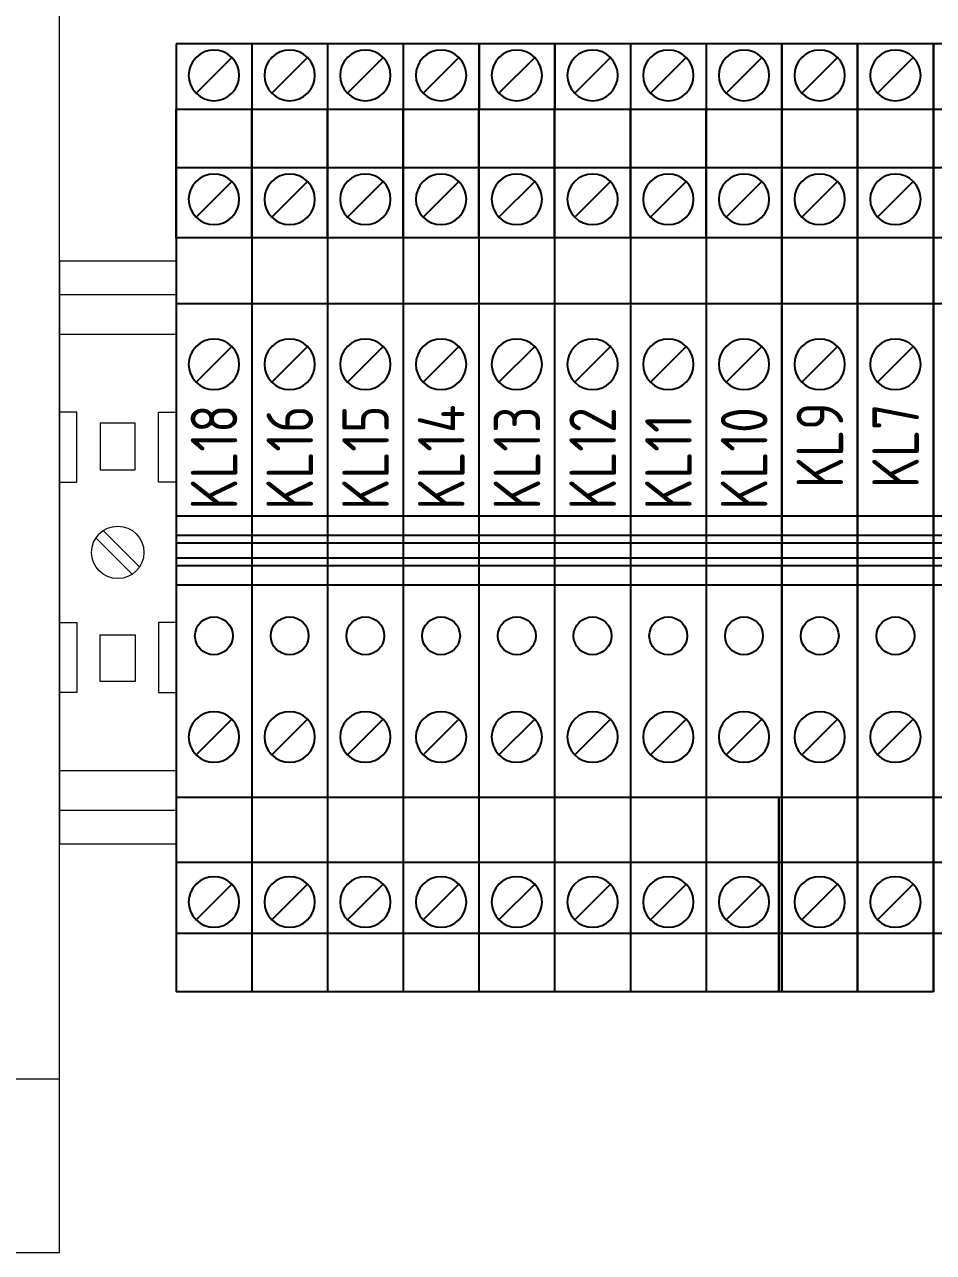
# Model space of a CAD drawing. Header units: millimetres. Extents: x 3520 to 8864, y 403 to 1747.
# Drawn here: x 7143.5 to 7221.5, y 971.3 to 1076.6 of the extents above; entities that cross this region are included whole.
import ezdxf

# ---------------------------------------------------------------- set-up
doc = ezdxf.new("R2010")
doc.units = ezdxf.units.MM
doc.linetypes.add('CENTER', pattern=[10.16, 6.35, -1.27, 1.27, -1.27])
doc.linetypes.add('DOT', pattern=[0.559211, 0, -0.279605, 0, -0.279605])
doc.layers.add('1', color=1, linetype='Continuous')
doc.layers.add('Стерка', color=7, linetype='Continuous', lineweight=15)
doc.styles.add('ГОСТ тип А', font='GOST_0.TTF', dxfattribs={"height": 3.5})

msp = doc.modelspace()

# ---------------------------------------------------------------- linework, layer by layer
at = {"color": 7}
for p, q in [((7156.534, 1074.971, 1518.358), (7156.534, 993.623, 1518.358)), ((7163.034, 1074.971, 1518.358), (7163.034, 993.623, 1518.358)), ((7169.534, 1074.971, 1518.358), (7169.534, 993.623, 1518.358)), ((7176.034, 1074.971, 1518.358), (7176.034, 993.623, 1518.358)), ((7182.534, 1074.971, 1518.358), (7182.534, 993.623, 1518.358)), ((7189.034, 1074.971, 1518.358), (7189.034, 993.623, 1518.358)), ((7195.534, 1074.971, 1518.358), (7195.534, 993.623, 1518.358)), ((7202.034, 1074.971, 1518.358), (7202.034, 993.623, 1518.358)), ((7208.534, 1074.971, 1518.358), (7208.534, 993.623, 1518.358)), ((7215.034, 1074.971, 1518.358), (7215.034, 993.623, 1518.358)), ((7221.542, 1074.971, 1518.358), (7221.542, 993.623, 1518.358))]:
    msp.add_line(p, q, dxfattribs=at)
at = {"layer": '1', "color": 7}
for p, q in [((7163.042, 1074.971, 1518.358), (7156.534, 1074.971, 1518.358)), ((7169.542, 1074.971, 1518.358), (7163.034, 1074.971, 1518.358)), ((7163.042, 1074.971, 1518.358), (7163.042, 1069.331, 1518.358)), ((7176.042, 1074.971, 1518.358), (7169.534, 1074.971, 1518.358)), ((7169.542, 1074.971, 1518.358), (7169.542, 1069.331, 1518.358)), ((7182.542, 1074.971, 1518.358), (7176.034, 1074.971, 1518.358)), ((7176.042, 1074.971, 1518.358), (7176.042, 1069.331, 1518.358)), ((7189.042, 1074.971, 1518.358), (7182.534, 1074.971, 1518.358)), ((7182.542, 1074.971, 1518.358), (7182.542, 1069.331, 1518.358)), ((7195.542, 1074.971, 1518.358), (7189.034, 1074.971, 1518.358)), ((7189.042, 1074.971, 1518.358), (7189.042, 1069.331, 1518.358)), ((7202.042, 1074.971, 1518.358), (7195.534, 1074.971, 1518.358)), ((7195.542, 1074.971, 1518.358), (7195.542, 1069.331, 1518.358)), ((7208.542, 1074.971, 1518.358), (7202.034, 1074.971, 1518.358)), ((7202.042, 1074.971, 1518.358), (7202.042, 1069.331, 1518.358)), ((7208.534, 1069.331, 1518.358), (7208.534, 1074.971, 1518.358)), ((7215.042, 1074.971, 1518.358), (7208.534, 1074.971, 1518.358)), ((7208.534, 1074.971, 1518.358), (7208.534, 1069.331, 1518.358)), ((7208.542, 1074.971, 1518.358), (7208.542, 1069.331, 1518.358)), ((7215.034, 1069.331, 1518.358), (7215.034, 1074.971, 1518.358)), ((7221.542, 1074.971, 1518.358), (7215.034, 1074.971, 1518.358)), ((7215.034, 1074.971, 1518.358), (7215.034, 1069.331, 1518.358)), ((7215.042, 1069.331, 1518.358), (7215.042, 1074.971, 1518.358)), ((7215.042, 1074.971, 1518.358), (7215.042, 1069.331, 1518.358)), ((7221.542, 1069.331, 1518.358), (7221.542, 1074.971, 1518.358)), ((7228.05, 1074.971, 1518.358), (7221.542, 1074.971, 1518.358)), ((7221.542, 1074.971, 1518.358), (7221.542, 1069.331, 1518.358)), ((7221.542, 1069.331, 1518.358), (7221.542, 1074.971, 1518.358)), ((7221.542, 1074.971, 1518.358), (7221.542, 1069.331, 1518.358)), ((7158.254, 1070.726, 1518.358), (7161.322, 1073.794, 1518.358)), ((7164.754, 1070.726, 1518.358), (7167.822, 1073.794, 1518.358)), ((7171.254, 1070.726, 1518.358), (7174.322, 1073.794, 1518.358)), ((7177.754, 1070.726, 1518.358), (7180.822, 1073.794, 1518.358)), ((7184.254, 1070.726, 1518.358), (7187.322, 1073.794, 1518.358)), ((7190.754, 1070.726, 1518.358), (7193.822, 1073.794, 1518.358)), ((7197.254, 1070.726, 1518.358), (7200.322, 1073.794, 1518.358)), ((7203.754, 1070.726, 1518.358), (7206.822, 1073.794, 1518.358)), ((7210.254, 1070.726, 1518.358), (7213.322, 1073.794, 1518.358)), ((7216.754, 1070.726, 1518.358), (7219.822, 1073.794, 1518.358)), ((7163.042, 1069.331, 1518.358), (7156.534, 1069.331, 1518.358)), ((7156.534, 1064.341, 1518.358), (7156.534, 1069.331, 1518.358)), ((7156.534, 1069.331, 1518.358), (7156.534, 1064.34, 1518.358)), ((7169.542, 1069.331, 1518.358), (7163.034, 1069.331, 1518.358)), ((7163.034, 1064.341, 1518.358), (7163.034, 1069.331, 1518.358)), ((7163.034, 1069.331, 1518.358), (7163.034, 1064.34, 1518.358)), ((7176.042, 1069.331, 1518.358), (7169.534, 1069.331, 1518.358)), ((7169.534, 1064.34, 1518.358), (7169.534, 1069.331, 1518.358)), ((7169.534, 1069.331, 1518.358), (7169.534, 1064.34, 1518.358)), ((7182.542, 1069.331, 1518.358), (7176.034, 1069.331, 1518.358)), ((7176.034, 1064.34, 1518.358), (7176.034, 1069.331, 1518.358)), ((7176.034, 1069.331, 1518.358), (7176.034, 1064.34, 1518.358)), ((7189.042, 1069.331, 1518.358), (7182.534, 1069.331, 1518.358)), ((7182.534, 1064.34, 1518.358), (7182.534, 1069.331, 1518.358)), ((7182.534, 1069.331, 1518.358), (7182.534, 1064.34, 1518.358)), ((7195.542, 1069.331, 1518.358), (7189.034, 1069.331, 1518.358)), ((7189.034, 1064.34, 1518.358), (7189.034, 1069.331, 1518.358)), ((7189.034, 1069.331, 1518.358), (7189.034, 1064.34, 1518.358)), ((7202.042, 1069.331, 1518.358), (7195.534, 1069.331, 1518.358)), ((7195.534, 1064.34, 1518.358), (7195.534, 1069.331, 1518.358)), ((7195.534, 1069.331, 1518.358), (7195.534, 1064.34, 1518.358)), ((7208.542, 1069.331, 1518.358), (7202.034, 1069.331, 1518.358)), ((7202.034, 1064.34, 1518.358), (7202.034, 1069.331, 1518.358)), ((7202.034, 1069.331, 1518.358), (7202.034, 1064.34, 1518.358)), ((7215.042, 1069.331, 1518.358), (7208.534, 1069.331, 1518.358)), ((7208.534, 1064.34, 1518.358), (7208.534, 1069.331, 1518.358)), ((7208.534, 1069.331, 1518.358), (7208.534, 1064.34, 1518.358)), ((7221.542, 1069.331, 1518.358), (7215.034, 1069.331, 1518.358)), ((7215.034, 1064.34, 1518.358), (7215.034, 1069.331, 1518.358)), ((7215.034, 1069.331, 1518.358), (7215.034, 1064.34, 1518.358)), ((7215.042, 1064.34, 1518.358), (7215.042, 1069.331, 1518.358)), ((7215.042, 1069.331, 1518.358), (7215.042, 1064.34, 1518.358)), ((7228.05, 1069.331, 1518.358), (7221.542, 1069.331, 1518.358)), ((7221.542, 1064.34, 1518.358), (7221.542, 1069.331, 1518.358)), ((7221.542, 1069.331, 1518.358), (7221.542, 1064.34, 1518.358)), ((7221.542, 1064.34, 1518.358), (7221.542, 1069.331, 1518.358)), ((7221.542, 1069.331, 1518.358), (7221.542, 1064.34, 1518.358)), ((7156.534, 1058.308, 1518.358), (7156.534, 1064.341, 1518.358)), ((7163.042, 1064.341, 1518.358), (7156.534, 1064.341, 1518.358)), ((7156.534, 1064.34, 1518.358), (7156.534, 1063.257, 1518.358)), ((7163.034, 1058.308, 1518.358), (7163.034, 1064.341, 1518.358)), ((7169.542, 1064.34, 1518.358), (7163.034, 1064.341, 1518.358)), ((7163.034, 1064.34, 1518.358), (7163.034, 1063.257, 1518.358)), ((7169.534, 1058.308, 1518.358), (7169.534, 1064.34, 1518.358)), ((7176.042, 1064.34, 1518.358), (7169.534, 1064.34, 1518.358)), ((7169.534, 1064.34, 1518.358), (7169.534, 1063.257, 1518.358)), ((7176.034, 1058.308, 1518.358), (7176.034, 1064.34, 1518.358)), ((7182.542, 1064.34, 1518.358), (7176.034, 1064.34, 1518.358)), ((7176.034, 1064.34, 1518.358), (7176.034, 1063.257, 1518.358)), ((7182.534, 1058.308, 1518.358), (7182.534, 1064.34, 1518.358)), ((7189.042, 1064.34, 1518.358), (7182.534, 1064.34, 1518.358)), ((7182.534, 1064.34, 1518.358), (7182.534, 1063.257, 1518.358)), ((7189.034, 1058.308, 1518.358), (7189.034, 1064.34, 1518.358)), ((7195.542, 1064.34, 1518.358), (7189.034, 1064.34, 1518.358)), ((7189.034, 1064.34, 1518.358), (7189.034, 1063.257, 1518.358)), ((7195.534, 1058.308, 1518.358), (7195.534, 1064.34, 1518.358)), ((7202.042, 1064.34, 1518.358), (7195.534, 1064.34, 1518.358)), ((7195.534, 1064.34, 1518.358), (7195.534, 1063.257, 1518.358)), ((7202.034, 1058.308, 1518.358), (7202.034, 1064.34, 1518.358)), ((7208.542, 1064.34, 1518.358), (7202.034, 1064.34, 1518.358)), ((7202.034, 1064.34, 1518.358), (7202.034, 1063.257, 1518.358)), ((7208.534, 1058.308, 1518.358), (7208.534, 1064.34, 1518.358)), ((7215.042, 1064.34, 1518.358), (7208.534, 1064.34, 1518.358)), ((7208.534, 1064.34, 1518.358), (7208.534, 1063.257, 1518.358)), ((7215.034, 1058.308, 1518.358), (7215.034, 1064.34, 1518.358)), ((7221.542, 1064.34, 1518.358), (7215.034, 1064.34, 1518.358)), ((7215.034, 1064.34, 1518.358), (7215.034, 1063.257, 1518.358)), ((7215.042, 1058.308, 1518.358), (7215.042, 1064.34, 1518.358)), ((7215.042, 1064.34, 1518.358), (7215.042, 1063.257, 1518.358)), ((7221.542, 1058.308, 1518.358), (7221.542, 1064.34, 1518.358)), ((7228.05, 1064.34, 1518.358), (7221.542, 1064.34, 1518.358)), ((7221.542, 1064.34, 1518.358), (7221.542, 1063.257, 1518.358)), ((7221.542, 1058.308, 1518.358), (7221.542, 1064.34, 1518.358)), ((7221.542, 1064.34, 1518.358), (7221.542, 1063.257, 1518.358)), ((7208.534, 1063.257, 1518.358), (7208.534, 1058.308, 1518.358)), ((7215.034, 1063.257, 1518.358), (7215.034, 1058.308, 1518.358)), ((7215.042, 1063.257, 1518.358), (7215.042, 1058.308, 1518.358)), ((7221.542, 1063.257, 1518.358), (7221.542, 1058.308, 1518.358)), ((7221.542, 1063.257, 1518.358), (7221.542, 1058.308, 1518.358)), ((7158.254, 1060.096, 1518.358), (7161.322, 1063.164, 1518.358)), ((7164.754, 1060.096, 1518.358), (7167.822, 1063.164, 1518.358)), ((7171.254, 1060.096, 1518.358), (7174.322, 1063.164, 1518.358)), ((7177.754, 1060.096, 1518.358), (7180.822, 1063.164, 1518.358)), ((7184.254, 1060.096, 1518.358), (7187.322, 1063.164, 1518.358)), ((7190.754, 1060.096, 1518.358), (7193.822, 1063.164, 1518.358)), ((7197.254, 1060.096, 1518.358), (7200.322, 1063.164, 1518.358)), ((7203.754, 1060.096, 1518.358), (7206.822, 1063.164, 1518.358)), ((7208.534, 1062.688, 1518.358), (7208.534, 1009.762, 1518.358)), ((7210.254, 1060.096, 1518.358), (7213.322, 1063.164, 1518.358)), ((7215.034, 1062.688, 1518.358), (7215.034, 1009.762, 1518.358)), ((7216.754, 1060.096, 1518.358), (7219.822, 1063.164, 1518.358)), ((7221.542, 1062.688, 1518.358), (7221.542, 1009.762, 1518.358)), ((7163.042, 1058.308, 1518.358), (7156.534, 1058.308, 1518.358)), ((7163.042, 1058.308, 1518.358), (7158.077, 1058.308, 1518.358)), ((7169.542, 1058.308, 1518.358), (7163.034, 1058.308, 1518.358)), ((7169.542, 1058.308, 1518.358), (7164.577, 1058.308, 1518.358)), ((7176.042, 1058.308, 1518.358), (7169.534, 1058.308, 1518.358)), ((7176.042, 1058.308, 1518.358), (7171.077, 1058.308, 1518.358)), ((7182.542, 1058.308, 1518.358), (7176.034, 1058.308, 1518.358)), ((7182.542, 1058.308, 1518.358), (7177.577, 1058.308, 1518.358)), ((7189.042, 1058.308, 1518.358), (7182.534, 1058.308, 1518.358)), ((7189.042, 1058.308, 1518.358), (7184.077, 1058.308, 1518.358)), ((7195.542, 1058.308, 1518.358), (7189.034, 1058.308, 1518.358)), ((7195.542, 1058.308, 1518.358), (7190.577, 1058.308, 1518.358)), ((7202.042, 1058.308, 1518.358), (7195.534, 1058.308, 1518.358)), ((7202.042, 1058.308, 1518.358), (7197.077, 1058.308, 1518.358)), ((7208.542, 1058.308, 1518.358), (7202.034, 1058.308, 1518.358)), ((7208.542, 1058.308, 1518.358), (7203.577, 1058.308, 1518.358)), ((7208.534, 1052.668, 1518.358), (7208.534, 1058.308, 1518.358)), ((7215.042, 1058.308, 1518.358), (7208.534, 1058.308, 1518.358)), ((7208.534, 1058.308, 1518.358), (7208.534, 1052.668, 1518.358)), ((7208.534, 1058.308, 1518.358), (7208.534, 1052.668, 1518.358)), ((7215.042, 1058.308, 1518.358), (7210.077, 1058.308, 1518.358)), ((7215.034, 1052.668, 1518.358), (7215.034, 1058.308, 1518.358)), ((7221.542, 1058.308, 1518.358), (7215.034, 1058.308, 1518.358)), ((7215.034, 1058.308, 1518.358), (7215.034, 1052.668, 1518.358)), ((7215.034, 1058.308, 1518.358), (7215.034, 1052.668, 1518.358)), ((7215.042, 1052.668, 1518.358), (7215.042, 1058.308, 1518.358)), ((7215.042, 1058.308, 1518.358), (7215.042, 1052.668, 1518.358)), ((7215.042, 1058.308, 1518.358), (7215.042, 1052.668, 1518.358)), ((7221.542, 1058.308, 1518.358), (7216.577, 1058.308, 1518.358)), ((7221.542, 1052.668, 1518.358), (7221.542, 1058.308, 1518.358)), ((7228.05, 1058.308, 1518.358), (7221.542, 1058.308, 1518.358)), ((7221.542, 1058.308, 1518.358), (7221.542, 1052.668, 1518.358)), ((7221.542, 1058.308, 1518.358), (7221.542, 1052.668, 1518.358)), ((7221.542, 1052.668, 1518.358), (7221.542, 1058.308, 1518.358)), ((7221.542, 1058.308, 1518.358), (7221.542, 1052.668, 1518.358)), ((7221.542, 1058.308, 1518.358), (7221.542, 1052.668, 1518.358)), ((7163.042, 1052.668, 1518.358), (7156.534, 1052.668, 1518.358)), ((7163.042, 1052.668, 1518.358), (7158.077, 1052.668, 1518.358)), ((7169.542, 1052.668, 1518.358), (7163.034, 1052.668, 1518.358)), ((7169.542, 1052.668, 1518.358), (7164.577, 1052.668, 1518.358)), ((7176.042, 1052.668, 1518.358), (7169.534, 1052.668, 1518.358)), ((7176.042, 1052.668, 1518.358), (7171.077, 1052.668, 1518.358)), ((7182.542, 1052.668, 1518.358), (7176.034, 1052.668, 1518.358)), ((7182.542, 1052.668, 1518.358), (7177.577, 1052.668, 1518.358)), ((7189.042, 1052.668, 1518.358), (7182.534, 1052.668, 1518.358)), ((7189.042, 1052.668, 1518.358), (7184.077, 1052.668, 1518.358)), ((7195.542, 1052.668, 1518.358), (7189.034, 1052.668, 1518.358)), ((7195.542, 1052.668, 1518.358), (7190.577, 1052.668, 1518.358)), ((7202.042, 1052.668, 1518.358), (7195.534, 1052.668, 1518.358)), ((7202.042, 1052.668, 1518.358), (7197.077, 1052.668, 1518.358)), ((7208.542, 1052.668, 1518.358), (7202.034, 1052.668, 1518.358)), ((7208.542, 1052.668, 1518.358), (7203.577, 1052.668, 1518.358)), ((7208.534, 1034.447, 1518.358), (7208.534, 1052.668, 1518.358)), ((7215.042, 1052.668, 1518.358), (7208.534, 1052.668, 1518.358)), ((7208.534, 1052.668, 1518.358), (7208.534, 1034.447, 1518.358)), ((7215.042, 1052.668, 1518.358), (7210.077, 1052.668, 1518.358)), ((7215.034, 1034.447, 1518.358), (7215.034, 1052.668, 1518.358)), ((7221.542, 1052.668, 1518.358), (7215.034, 1052.668, 1518.358)), ((7215.034, 1052.668, 1518.358), (7215.034, 1034.447, 1518.358)), ((7215.042, 1034.447, 1518.358), (7215.042, 1052.668, 1518.358)), ((7215.042, 1052.668, 1518.358), (7215.042, 1034.447, 1518.358)), ((7221.542, 1052.668, 1518.358), (7216.577, 1052.668, 1518.358)), ((7221.542, 1034.447, 1518.358), (7221.542, 1052.668, 1518.358)), ((7228.05, 1052.668, 1518.358), (7221.542, 1052.668, 1518.358)), ((7221.542, 1052.668, 1518.358), (7221.542, 1034.447, 1518.358)), ((7221.542, 1034.447, 1518.358), (7221.542, 1052.668, 1518.358)), ((7221.542, 1052.668, 1518.358), (7221.542, 1034.447, 1518.358)), ((7158.254, 1045.929, 1518.358), (7161.322, 1048.997, 1518.358)), ((7164.754, 1045.929, 1518.358), (7167.822, 1048.997, 1518.358)), ((7171.254, 1045.929, 1518.358), (7174.322, 1048.997, 1518.358)), ((7177.754, 1045.929, 1518.358), (7180.822, 1048.997, 1518.358)), ((7184.254, 1045.929, 1518.358), (7187.322, 1048.997, 1518.358)), ((7190.754, 1045.929, 1518.358), (7193.822, 1048.997, 1518.358)), ((7197.254, 1045.929, 1518.358), (7200.322, 1048.997, 1518.358)), ((7203.754, 1045.929, 1518.358), (7206.822, 1048.997, 1518.358)), ((7210.254, 1045.929, 1518.358), (7213.322, 1048.997, 1518.358)), ((7216.754, 1045.929, 1518.358), (7219.822, 1048.997, 1518.358)), ((7163.042, 1034.447, 1518.358), (7156.534, 1034.447, 1518.358)), ((7169.542, 1034.447, 1518.358), (7163.034, 1034.447, 1518.358)), ((7176.042, 1034.447, 1518.358), (7169.534, 1034.447, 1518.358)), ((7182.542, 1034.447, 1518.358), (7176.034, 1034.447, 1518.358)), ((7189.042, 1034.447, 1518.358), (7182.534, 1034.447, 1518.358)), ((7195.542, 1034.447, 1518.358), (7189.034, 1034.447, 1518.358)), ((7202.042, 1034.447, 1518.358), (7195.534, 1034.447, 1518.358)), ((7208.542, 1034.447, 1518.358), (7202.034, 1034.447, 1518.358)), ((7208.534, 1032.779, 1518.358), (7208.534, 1034.447, 1518.358)), ((7215.042, 1034.447, 1518.358), (7208.534, 1034.447, 1518.358)), ((7208.534, 1034.447, 1518.358), (7208.534, 1032.779, 1518.358)), ((7215.034, 1032.779, 1518.358), (7215.034, 1034.447, 1518.358)), ((7221.542, 1034.447, 1518.358), (7215.034, 1034.447, 1518.358)), ((7215.034, 1034.447, 1518.358), (7215.034, 1032.779, 1518.358)), ((7215.042, 1032.779, 1518.358), (7215.042, 1034.447, 1518.358)), ((7215.042, 1034.447, 1518.358), (7215.042, 1032.779, 1518.358)), ((7221.542, 1032.779, 1518.358), (7221.542, 1034.447, 1518.358)), ((7228.05, 1034.447, 1518.358), (7221.542, 1034.447, 1518.358)), ((7221.542, 1034.447, 1518.358), (7221.542, 1032.779, 1518.358)), ((7221.542, 1032.779, 1518.358), (7221.542, 1034.447, 1518.358)), ((7221.542, 1034.447, 1518.358), (7221.542, 1032.779, 1518.358)), ((7163.042, 1032.779, 1518.358), (7156.534, 1032.779, 1518.358)), ((7169.542, 1032.779, 1518.358), (7163.034, 1032.779, 1518.358)), ((7176.042, 1032.779, 1518.358), (7169.534, 1032.779, 1518.358)), ((7182.542, 1032.779, 1518.358), (7176.034, 1032.779, 1518.358)), ((7189.042, 1032.779, 1518.358), (7182.534, 1032.779, 1518.358)), ((7195.542, 1032.779, 1518.358), (7189.034, 1032.779, 1518.358)), ((7202.042, 1032.779, 1518.358), (7195.534, 1032.779, 1518.358)), ((7208.542, 1032.779, 1518.358), (7202.034, 1032.779, 1518.358)), ((7208.534, 1032.128, 1518.358), (7208.534, 1032.779, 1518.358)), ((7215.042, 1032.779, 1518.358), (7208.534, 1032.779, 1518.358)), ((7208.534, 1032.779, 1518.358), (7208.534, 1032.128, 1518.358)), ((7215.034, 1032.128, 1518.358), (7215.034, 1032.779, 1518.358)), ((7221.542, 1032.779, 1518.358), (7215.034, 1032.779, 1518.358)), ((7215.034, 1032.779, 1518.358), (7215.034, 1032.128, 1518.358)), ((7215.042, 1032.128, 1518.358), (7215.042, 1032.779, 1518.358)), ((7215.042, 1032.779, 1518.358), (7215.042, 1032.128, 1518.358)), ((7221.542, 1032.128, 1518.358), (7221.542, 1032.779, 1518.358)), ((7228.05, 1032.779, 1518.358), (7221.542, 1032.779, 1518.358)), ((7221.542, 1032.779, 1518.358), (7221.542, 1032.128, 1518.358)), ((7221.542, 1032.128, 1518.358), (7221.542, 1032.779, 1518.358)), ((7221.542, 1032.779, 1518.358), (7221.542, 1032.128, 1518.358)), ((7163.042, 1032.128, 1518.358), (7156.534, 1032.128, 1518.358)), ((7169.542, 1032.128, 1518.358), (7163.034, 1032.128, 1518.358)), ((7176.042, 1032.128, 1518.358), (7169.534, 1032.128, 1518.358)), ((7182.542, 1032.128, 1518.358), (7176.034, 1032.128, 1518.358)), ((7189.042, 1032.128, 1518.358), (7182.534, 1032.128, 1518.358)), ((7195.542, 1032.128, 1518.358), (7189.034, 1032.128, 1518.358)), ((7202.042, 1032.128, 1518.358), (7195.534, 1032.128, 1518.358)), ((7208.542, 1032.128, 1518.358), (7202.034, 1032.128, 1518.358)), ((7208.534, 1030.826, 1518.358), (7208.534, 1032.128, 1518.358)), ((7215.042, 1032.128, 1518.358), (7208.534, 1032.128, 1518.358)), ((7208.534, 1032.128, 1518.358), (7208.534, 1030.826, 1518.358)), ((7215.034, 1030.826, 1518.358), (7215.034, 1032.128, 1518.358)), ((7221.542, 1032.128, 1518.358), (7215.034, 1032.128, 1518.358)), ((7215.034, 1032.128, 1518.358), (7215.034, 1030.826, 1518.358)), ((7215.042, 1030.826, 1518.358), (7215.042, 1032.128, 1518.358)), ((7215.042, 1032.128, 1518.358), (7215.042, 1030.826, 1518.358)), ((7221.542, 1030.826, 1518.358), (7221.542, 1032.128, 1518.358)), ((7228.05, 1032.128, 1518.358), (7221.542, 1032.128, 1518.358)), ((7221.542, 1032.128, 1518.358), (7221.542, 1030.826, 1518.358)), ((7221.542, 1030.826, 1518.358), (7221.542, 1032.128, 1518.358)), ((7221.542, 1032.128, 1518.358), (7221.542, 1030.826, 1518.358)), ((7163.042, 1030.826, 1518.358), (7156.534, 1030.826, 1518.358)), ((7169.542, 1030.826, 1518.358), (7163.034, 1030.826, 1518.358)), ((7176.042, 1030.826, 1518.358), (7169.534, 1030.826, 1518.358)), ((7182.542, 1030.826, 1518.358), (7176.034, 1030.826, 1518.358)), ((7189.042, 1030.826, 1518.358), (7182.534, 1030.826, 1518.358)), ((7195.542, 1030.826, 1518.358), (7189.034, 1030.826, 1518.358)), ((7202.042, 1030.826, 1518.358), (7195.534, 1030.826, 1518.358)), ((7208.542, 1030.826, 1518.358), (7202.034, 1030.826, 1518.358)), ((7208.534, 1030.175, 1518.358), (7208.534, 1030.826, 1518.358)), ((7215.042, 1030.826, 1518.358), (7208.534, 1030.826, 1518.358)), ((7208.534, 1030.826, 1518.358), (7208.534, 1030.175, 1518.358)), ((7215.034, 1030.175, 1518.358), (7215.034, 1030.826, 1518.358)), ((7221.542, 1030.826, 1518.358), (7215.034, 1030.826, 1518.358)), ((7215.034, 1030.826, 1518.358), (7215.034, 1030.175, 1518.358)), ((7215.042, 1030.175, 1518.358), (7215.042, 1030.826, 1518.358)), ((7215.042, 1030.826, 1518.358), (7215.042, 1030.175, 1518.358)), ((7221.542, 1030.175, 1518.358), (7221.542, 1030.826, 1518.358)), ((7228.05, 1030.826, 1518.358), (7221.542, 1030.826, 1518.358)), ((7221.542, 1030.826, 1518.358), (7221.542, 1030.175, 1518.358)), ((7221.542, 1030.175, 1518.358), (7221.542, 1030.826, 1518.358)), ((7221.542, 1030.826, 1518.358), (7221.542, 1030.175, 1518.358)), ((7163.042, 1030.176, 1518.358), (7156.534, 1030.176, 1518.358)), ((7169.542, 1030.175, 1518.358), (7163.034, 1030.176, 1518.358)), ((7176.042, 1030.175, 1518.358), (7169.534, 1030.175, 1518.358)), ((7182.542, 1030.175, 1518.358), (7176.034, 1030.175, 1518.358)), ((7189.042, 1030.175, 1518.358), (7182.534, 1030.175, 1518.358)), ((7195.542, 1030.175, 1518.358), (7189.034, 1030.175, 1518.358)), ((7202.042, 1030.175, 1518.358), (7195.534, 1030.175, 1518.358)), ((7208.542, 1030.175, 1518.358), (7202.034, 1030.175, 1518.358)), ((7208.534, 1028.507, 1518.358), (7208.534, 1030.175, 1518.358)), ((7215.042, 1030.175, 1518.358), (7208.534, 1030.175, 1518.358)), ((7208.534, 1030.175, 1518.358), (7208.534, 1028.507, 1518.358)), ((7215.034, 1028.507, 1518.358), (7215.034, 1030.175, 1518.358)), ((7221.542, 1030.175, 1518.358), (7215.034, 1030.175, 1518.358)), ((7215.034, 1030.175, 1518.358), (7215.034, 1028.507, 1518.358)), ((7215.042, 1028.507, 1518.358), (7215.042, 1030.175, 1518.358)), ((7215.042, 1030.175, 1518.358), (7215.042, 1028.507, 1518.358)), ((7221.542, 1028.507, 1518.358), (7221.542, 1030.175, 1518.358)), ((7228.05, 1030.175, 1518.358), (7221.542, 1030.175, 1518.358)), ((7221.542, 1030.175, 1518.358), (7221.542, 1028.507, 1518.358)), ((7221.542, 1028.507, 1518.358), (7221.542, 1030.175, 1518.358)), ((7221.542, 1030.175, 1518.358), (7221.542, 1028.507, 1518.358)), ((7163.042, 1028.507, 1518.358), (7156.534, 1028.507, 1518.358)), ((7169.542, 1028.507, 1518.358), (7163.034, 1028.507, 1518.358)), ((7176.042, 1028.507, 1518.358), (7169.534, 1028.507, 1518.358)), ((7182.542, 1028.507, 1518.358), (7176.034, 1028.507, 1518.358)), ((7189.042, 1028.507, 1518.358), (7182.534, 1028.507, 1518.358)), ((7195.542, 1028.507, 1518.358), (7189.034, 1028.507, 1518.358)), ((7202.042, 1028.507, 1518.358), (7195.534, 1028.507, 1518.358)), ((7208.542, 1028.507, 1518.358), (7202.034, 1028.507, 1518.358)), ((7208.534, 1010.308, 1518.358), (7208.534, 1028.507, 1518.358)), ((7215.042, 1028.507, 1518.358), (7208.534, 1028.507, 1518.358)), ((7208.534, 1028.507, 1518.358), (7208.534, 1010.308, 1518.358)), ((7215.034, 1010.308, 1518.358), (7215.034, 1028.507, 1518.358)), ((7221.542, 1028.507, 1518.358), (7215.034, 1028.507, 1518.358)), ((7215.034, 1028.507, 1518.358), (7215.034, 1010.308, 1518.358)), ((7215.042, 1010.308, 1518.358), (7215.042, 1028.507, 1518.358)), ((7215.042, 1028.507, 1518.358), (7215.042, 1010.308, 1518.358)), ((7221.542, 1010.308, 1518.358), (7221.542, 1028.507, 1518.358)), ((7228.05, 1028.507, 1518.358), (7221.542, 1028.507, 1518.358)), ((7221.542, 1028.507, 1518.358), (7221.542, 1010.308, 1518.358)), ((7221.542, 1010.308, 1518.358), (7221.542, 1028.507, 1518.358)), ((7221.542, 1028.507, 1518.358), (7221.542, 1010.308, 1518.358)), ((7158.254, 1013.957, 1518.358), (7161.322, 1017.025, 1518.358)), ((7164.754, 1013.957, 1518.358), (7167.822, 1017.025, 1518.358)), ((7171.254, 1013.957, 1518.358), (7174.322, 1017.025, 1518.358)), ((7177.754, 1013.957, 1518.358), (7180.822, 1017.025, 1518.358)), ((7184.254, 1013.957, 1518.358), (7187.322, 1017.025, 1518.358)), ((7190.754, 1013.957, 1518.358), (7193.822, 1017.025, 1518.358)), ((7197.254, 1013.957, 1518.358), (7200.322, 1017.025, 1518.358)), ((7203.754, 1013.957, 1518.358), (7206.822, 1017.025, 1518.358)), ((7210.254, 1013.957, 1518.358), (7213.322, 1017.025, 1518.358)), ((7216.754, 1013.957, 1518.358), (7219.822, 1017.025, 1518.358)), ((7163.042, 1010.308, 1518.358), (7156.534, 1010.308, 1518.358)), ((7169.542, 1010.308, 1518.358), (7163.034, 1010.308, 1518.358)), ((7176.042, 1010.308, 1518.358), (7169.534, 1010.308, 1518.358)), ((7182.542, 1010.308, 1518.358), (7176.034, 1010.308, 1518.358)), ((7189.042, 1010.308, 1518.358), (7182.534, 1010.308, 1518.358)), ((7195.542, 1010.308, 1518.358), (7189.034, 1010.308, 1518.358)), ((7202.042, 1010.308, 1518.358), (7195.534, 1010.308, 1518.358)), ((7208.542, 1010.308, 1518.358), (7202.034, 1010.308, 1518.358)), ((7208.27, 1004.678, 1518.358), (7208.272, 1010.308, 1518.358)), ((7208.272, 1010.349, 1518.358), (7208.272, 1004.709, 1518.358)), ((7208.272, 1010.308, 1518.358), (7208.272, 1004.709, 1518.358)), ((7208.278, 1004.678, 1518.358), (7208.28, 1010.308, 1518.358)), ((7208.28, 1010.349, 1518.358), (7208.28, 1004.709, 1518.358)), ((7208.28, 1010.308, 1518.358), (7208.28, 1004.709, 1518.358)), ((7208.532, 1004.678, 1518.358), (7208.534, 1010.308, 1518.358)), ((7208.534, 1010.349, 1518.358), (7208.534, 1004.709, 1518.358)), ((7215.042, 1010.308, 1518.358), (7208.534, 1010.308, 1518.358)), ((7208.534, 1010.308, 1518.358), (7208.534, 1004.709, 1518.358)), ((7215.032, 1004.678, 1518.358), (7215.034, 1010.308, 1518.358)), ((7215.034, 1010.349, 1518.358), (7215.034, 1004.709, 1518.358)), ((7221.542, 1010.308, 1518.358), (7215.034, 1010.308, 1518.358)), ((7215.034, 1010.308, 1518.358), (7215.034, 1004.709, 1518.358)), ((7215.04, 1004.678, 1518.358), (7215.042, 1010.308, 1518.358)), ((7215.042, 1010.349, 1518.358), (7215.042, 1004.709, 1518.358)), ((7215.042, 1010.308, 1518.358), (7215.042, 1004.709, 1518.358)), ((7221.54, 1004.678, 1518.358), (7221.542, 1010.308, 1518.358)), ((7221.54, 1004.678, 1518.358), (7221.542, 1010.308, 1518.358)), ((7221.542, 1010.349, 1518.358), (7221.542, 1004.709, 1518.358)), ((7221.542, 1010.349, 1518.358), (7221.542, 1004.709, 1518.358)), ((7228.05, 1010.308, 1518.358), (7221.542, 1010.308, 1518.358)), ((7221.542, 1010.308, 1518.358), (7221.542, 1004.709, 1518.358)), ((7221.542, 1010.308, 1518.358), (7221.542, 1004.709, 1518.358)), ((7163.042, 1004.709, 1518.358), (7156.534, 1004.709, 1518.358)), ((7169.542, 1004.709, 1518.358), (7163.034, 1004.709, 1518.358)), ((7176.042, 1004.709, 1518.358), (7169.534, 1004.709, 1518.358)), ((7182.542, 1004.709, 1518.358), (7176.034, 1004.709, 1518.358)), ((7189.042, 1004.709, 1518.358), (7182.534, 1004.709, 1518.358)), ((7195.542, 1004.709, 1518.358), (7189.034, 1004.709, 1518.358)), ((7202.042, 1004.709, 1518.358), (7195.534, 1004.709, 1518.358)), ((7208.542, 1004.709, 1518.358), (7202.034, 1004.709, 1518.358)), ((7208.272, 998.612, 1518.358), (7208.27, 1004.678, 1518.358)), ((7208.272, 1004.709, 1518.358), (7208.272, 998.612, 1518.358)), ((7208.28, 998.612, 1518.358), (7208.278, 1004.678, 1518.358)), ((7208.28, 1004.709, 1518.358), (7208.28, 998.612, 1518.358)), ((7208.534, 998.612, 1518.358), (7208.532, 1004.678, 1518.358)), ((7215.042, 1004.709, 1518.358), (7208.534, 1004.709, 1518.358)), ((7208.534, 1004.709, 1518.358), (7208.534, 998.612, 1518.358)), ((7215.034, 998.612, 1518.358), (7215.032, 1004.678, 1518.358)), ((7221.542, 1004.709, 1518.358), (7215.034, 1004.709, 1518.358)), ((7215.034, 1004.709, 1518.358), (7215.034, 998.612, 1518.358)), ((7215.042, 998.612, 1518.358), (7215.04, 1004.678, 1518.358)), ((7215.042, 1004.709, 1518.358), (7215.042, 998.612, 1518.358)), ((7221.542, 998.612, 1518.358), (7221.54, 1004.678, 1518.358)), ((7221.542, 998.612, 1518.358), (7221.54, 1004.678, 1518.358)), ((7228.05, 1004.709, 1518.358), (7221.542, 1004.709, 1518.358)), ((7221.542, 1004.709, 1518.358), (7221.542, 998.612, 1518.358)), ((7221.542, 1004.709, 1518.358), (7221.542, 998.612, 1518.358)), ((7158.254, 999.79, 1518.358), (7161.322, 1002.858, 1518.358)), ((7164.754, 999.79, 1518.358), (7167.822, 1002.858, 1518.358)), ((7171.254, 999.79, 1518.358), (7174.322, 1002.858, 1518.358)), ((7177.754, 999.79, 1518.358), (7180.822, 1002.858, 1518.358)), ((7184.254, 999.79, 1518.358), (7187.322, 1002.858, 1518.358)), ((7190.754, 999.79, 1518.358), (7193.822, 1002.858, 1518.358)), ((7197.254, 999.79, 1518.358), (7200.322, 1002.858, 1518.358)), ((7203.754, 999.79, 1518.358), (7206.822, 1002.858, 1518.358)), ((7210.254, 999.79, 1518.358), (7213.322, 1002.858, 1518.358)), ((7216.754, 999.79, 1518.358), (7219.822, 1002.858, 1518.358)), ((7163.042, 998.612, 1518.358), (7156.534, 998.612, 1518.358)), ((7169.542, 998.612, 1518.358), (7163.034, 998.612, 1518.358)), ((7176.042, 998.612, 1518.358), (7169.534, 998.612, 1518.358)), ((7182.542, 998.612, 1518.358), (7176.034, 998.612, 1518.358)), ((7189.042, 998.612, 1518.358), (7182.534, 998.612, 1518.358)), ((7195.542, 998.612, 1518.358), (7189.034, 998.612, 1518.358)), ((7202.042, 998.612, 1518.358), (7195.534, 998.612, 1518.358)), ((7208.542, 998.612, 1518.358), (7202.034, 998.612, 1518.358)), ((7208.272, 993.623, 1518.358), (7208.272, 998.612, 1518.358)), ((7208.272, 998.612, 1518.358), (7208.272, 993.623, 1518.358)), ((7208.28, 993.623, 1518.358), (7208.28, 998.612, 1518.358)), ((7208.28, 998.612, 1518.358), (7208.28, 993.623, 1518.358)), ((7208.534, 993.623, 1518.358), (7208.534, 998.612, 1518.358)), ((7215.042, 998.612, 1518.358), (7208.534, 998.612, 1518.358)), ((7208.534, 998.612, 1518.358), (7208.534, 993.623, 1518.358)), ((7215.034, 993.623, 1518.358), (7215.034, 998.612, 1518.358)), ((7221.542, 998.612, 1518.358), (7215.034, 998.612, 1518.358)), ((7215.034, 998.612, 1518.358), (7215.034, 993.623, 1518.358)), ((7215.042, 993.623, 1518.358), (7215.042, 998.612, 1518.358)), ((7215.042, 998.612, 1518.358), (7215.042, 993.623, 1518.358)), ((7221.542, 993.623, 1518.358), (7221.542, 998.612, 1518.358)), ((7228.05, 998.612, 1518.358), (7221.542, 998.612, 1518.358)), ((7221.542, 998.612, 1518.358), (7221.542, 993.623, 1518.358)), ((7221.542, 993.623, 1518.358), (7221.542, 998.612, 1518.358)), ((7221.542, 998.612, 1518.358), (7221.542, 993.623, 1518.358)), ((7163.042, 993.623, 1518.358), (7156.534, 993.623, 1518.358)), ((7169.542, 993.623, 1518.358), (7163.034, 993.623, 1518.358)), ((7176.042, 993.623, 1518.358), (7169.534, 993.623, 1518.358)), ((7182.542, 993.623, 1518.358), (7176.034, 993.623, 1518.358)), ((7189.042, 993.623, 1518.358), (7182.534, 993.623, 1518.358)), ((7195.542, 993.623, 1518.358), (7189.034, 993.623, 1518.358)), ((7202.042, 993.623, 1518.358), (7195.534, 993.623, 1518.358)), ((7208.542, 993.623, 1518.358), (7202.034, 993.623, 1518.358)), ((7215.05, 993.623, 1518.358), (7208.542, 993.623, 1518.358)), ((7221.55, 993.623, 1518.358), (7215.042, 993.623, 1518.358))]:
    msp.add_line(p, q, dxfattribs=at)
for centre in [(7159.788, 1024.168, 1518.358), (7166.288, 1024.168, 1518.358), (7172.788, 1024.168, 1518.358), (7179.288, 1024.168, 1518.358), (7185.788, 1024.168, 1518.358), (7192.288, 1024.168, 1518.358), (7198.788, 1024.168, 1518.358), (7205.288, 1024.168, 1518.358), (7211.788, 1024.168, 1518.358), (7218.288, 1024.168, 1518.358)]:
    msp.add_circle(centre, 1.627, dxfattribs=at)
for centre, start, end in [((7159.788, 1072.26, 1518.358), 44.99995, 224.99995), ((7159.788, 1072.26, 1518.358), 224.99995, 44.99995), ((7166.288, 1072.26, 1518.358), 44.99995, 224.99995), ((7166.288, 1072.26, 1518.358), 224.99995, 44.99995), ((7172.788, 1072.26, 1518.358), 44.99995, 224.99995), ((7172.788, 1072.26, 1518.358), 224.99995, 44.99995), ((7179.288, 1072.26, 1518.358), 44.99995, 224.99995), ((7179.288, 1072.26, 1518.358), 224.99995, 44.99995), ((7185.788, 1072.26, 1518.358), 44.99995, 224.99995), ((7185.788, 1072.26, 1518.358), 224.99995, 44.99995), ((7192.288, 1072.26, 1518.358), 44.99995, 224.99995), ((7192.288, 1072.26, 1518.358), 224.99995, 44.99995), ((7198.788, 1072.26, 1518.358), 44.99995, 224.99995), ((7198.788, 1072.26, 1518.358), 224.99995, 44.99995), ((7205.288, 1072.26, 1518.358), 44.99995, 224.99995), ((7205.288, 1072.26, 1518.358), 224.99995, 44.99995), ((7211.788, 1072.26, 1518.358), 44.99995, 224.99995), ((7211.788, 1072.26, 1518.358), 224.99995, 44.99995), ((7218.288, 1072.26, 1518.358), 44.99995, 224.99995), ((7218.288, 1072.26, 1518.358), 224.99995, 44.99995), ((7159.788, 1061.63, 1518.358), 44.99995, 224.99995), ((7166.288, 1061.63, 1518.358), 44.99995, 224.99995), ((7172.788, 1061.63, 1518.358), 44.99995, 224.99995), ((7179.288, 1061.63, 1518.358), 44.99995, 224.99995), ((7185.788, 1061.63, 1518.358), 44.99995, 224.99995), ((7192.288, 1061.63, 1518.358), 44.99995, 224.99995), ((7198.788, 1061.63, 1518.358), 44.99995, 224.99995), ((7205.288, 1061.63, 1518.358), 44.99995, 224.99995), ((7211.788, 1061.63, 1518.358), 44.99995, 224.99995), ((7218.288, 1061.63, 1518.358), 44.99995, 224.99995), ((7159.788, 1061.63, 1518.358), 224.99995, 44.99995), ((7166.288, 1061.63, 1518.358), 224.99995, 44.99995), ((7172.788, 1061.63, 1518.358), 224.99995, 44.99995), ((7179.288, 1061.63, 1518.358), 224.99995, 44.99995), ((7185.788, 1061.63, 1518.358), 224.99995, 44.99995), ((7192.288, 1061.63, 1518.358), 224.99995, 44.99995), ((7198.788, 1061.63, 1518.358), 224.99995, 44.99995), ((7205.288, 1061.63, 1518.358), 224.99995, 44.99995), ((7211.788, 1061.63, 1518.358), 224.99995, 44.99995), ((7218.288, 1061.63, 1518.358), 224.99995, 44.99995), ((7159.788, 1047.463, 1518.358), 44.99995, 224.99995), ((7166.288, 1047.463, 1518.358), 44.99995, 224.99995), ((7172.788, 1047.463, 1518.358), 44.99995, 224.99995), ((7179.288, 1047.463, 1518.358), 44.99995, 224.99995), ((7185.788, 1047.463, 1518.358), 44.99995, 224.99995), ((7192.288, 1047.463, 1518.358), 44.99995, 224.99995), ((7198.788, 1047.463, 1518.358), 44.99995, 224.99995), ((7205.288, 1047.463, 1518.358), 44.99995, 224.99995), ((7211.788, 1047.463, 1518.358), 44.99995, 224.99995), ((7218.288, 1047.463, 1518.358), 44.99995, 224.99995), ((7159.788, 1047.463, 1518.358), 224.99995, 44.99995), ((7166.288, 1047.463, 1518.358), 224.99995, 44.99995), ((7172.788, 1047.463, 1518.358), 224.99995, 44.99995), ((7179.288, 1047.463, 1518.358), 224.99995, 44.99995), ((7185.788, 1047.463, 1518.358), 224.99995, 44.99995), ((7192.288, 1047.463, 1518.358), 224.99995, 44.99995), ((7198.788, 1047.463, 1518.358), 224.99995, 44.99995), ((7205.288, 1047.463, 1518.358), 224.99995, 44.99995), ((7211.788, 1047.463, 1518.358), 224.99995, 44.99995), ((7218.288, 1047.463, 1518.358), 224.99995, 44.99995), ((7159.788, 1015.491, 1518.358), 44.99995, 224.99995), ((7159.788, 1015.491, 1518.358), 224.99995, 44.99995), ((7166.288, 1015.491, 1518.358), 44.99995, 224.99995), ((7166.288, 1015.491, 1518.358), 224.99995, 44.99995), ((7172.788, 1015.491, 1518.358), 44.99995, 224.99995), ((7172.788, 1015.491, 1518.358), 224.99995, 44.99995), ((7179.288, 1015.491, 1518.358), 44.99995, 224.99995), ((7179.288, 1015.491, 1518.358), 224.99995, 44.99995), ((7185.788, 1015.491, 1518.358), 44.99995, 224.99995), ((7185.788, 1015.491, 1518.358), 224.99995, 44.99995), ((7192.288, 1015.491, 1518.358), 44.99995, 224.99995), ((7192.288, 1015.491, 1518.358), 224.99995, 44.99995), ((7198.788, 1015.491, 1518.358), 44.99995, 224.99995), ((7198.788, 1015.491, 1518.358), 224.99995, 44.99995), ((7205.288, 1015.491, 1518.358), 44.99995, 224.99995), ((7205.288, 1015.491, 1518.358), 224.99995, 44.99995), ((7211.788, 1015.491, 1518.358), 44.99995, 224.99995), ((7211.788, 1015.491, 1518.358), 224.99995, 44.99995), ((7218.288, 1015.491, 1518.358), 44.99995, 224.99995), ((7218.288, 1015.491, 1518.358), 224.99995, 44.99995), ((7159.788, 1001.324, 1518.358), 44.99995, 224.99995), ((7166.288, 1001.324, 1518.358), 44.99995, 224.99995), ((7172.788, 1001.324, 1518.358), 44.99995, 224.99995), ((7179.288, 1001.324, 1518.358), 44.99995, 224.99995), ((7185.788, 1001.324, 1518.358), 44.99995, 224.99995), ((7192.288, 1001.324, 1518.358), 44.99995, 224.99995), ((7198.788, 1001.324, 1518.358), 44.99995, 224.99995), ((7205.288, 1001.324, 1518.358), 44.99995, 224.99995), ((7211.788, 1001.324, 1518.358), 44.99995, 224.99995), ((7218.288, 1001.324, 1518.358), 44.99995, 224.99995), ((7159.788, 1001.324, 1518.358), 224.99995, 44.99995), ((7166.288, 1001.324, 1518.358), 224.99995, 44.99995), ((7172.788, 1001.324, 1518.358), 224.99995, 44.99995), ((7179.288, 1001.324, 1518.358), 224.99995, 44.99995), ((7185.788, 1001.324, 1518.358), 224.99995, 44.99995), ((7192.288, 1001.324, 1518.358), 224.99995, 44.99995), ((7198.788, 1001.324, 1518.358), 224.99995, 44.99995), ((7205.288, 1001.324, 1518.358), 224.99995, 44.99995), ((7211.788, 1001.324, 1518.358), 224.99995, 44.99995), ((7218.288, 1001.324, 1518.358), 224.99995, 44.99995)]:
    msp.add_arc(centre, 2.169, start, end, dxfattribs=at)
at = {"layer": '1', "color": 7, "linetype": 'CENTER'}
for p in [(7208.534, 1063.257, 1518.358), (7215.034, 1063.257, 1518.358), (7215.042, 1063.257, 1518.358), (7221.542, 1063.257, 1518.358), (7221.542, 1063.257, 1518.358)]:
    msp.add_point(p, dxfattribs=at)
at = {"layer": '1', "color": 7, "linetype": 'DOT'}
for p in [(7208.534, 1055.541, 1518.358), (7215.034, 1055.541, 1518.358), (7221.542, 1055.541, 1518.358)]:
    msp.add_point(p, dxfattribs=at)
at = {"layer": 'Стерка', "color": 7}
for p, q in [((7146.534, 971.254, 1518.358), (7146.534, 1101.254, 1518.358)), ((7156.534, 993.623, 1518.358), (7156.534, 1073.623, 1518.358)), ((7163.034, 993.623, 1518.358), (7163.034, 1073.623, 1518.358)), ((7163.034, 1073.623, 1518.358), (7163.034, 993.623, 1518.358)), ((7169.534, 993.623, 1518.358), (7169.534, 1073.623, 1518.358)), ((7169.534, 1073.623, 1518.358), (7169.534, 993.623, 1518.358)), ((7176.034, 993.623, 1518.358), (7176.034, 1073.623, 1518.358)), ((7176.034, 1073.623, 1518.358), (7176.034, 993.623, 1518.358)), ((7182.534, 993.623, 1518.358), (7182.534, 1073.623, 1518.358)), ((7182.534, 1073.623, 1518.358), (7182.534, 993.623, 1518.358)), ((7189.034, 993.623, 1518.358), (7189.034, 1073.623, 1518.358)), ((7189.034, 1073.623, 1518.358), (7189.034, 993.623, 1518.358)), ((7195.534, 993.623, 1518.358), (7195.534, 1073.623, 1518.358)), ((7195.534, 1073.623, 1518.358), (7195.534, 993.623, 1518.358)), ((7202.034, 993.623, 1518.358), (7202.034, 1073.623, 1518.358)), ((7202.034, 1073.623, 1518.358), (7202.034, 993.623, 1518.358)), ((7208.534, 993.623, 1518.358), (7208.534, 1073.623, 1518.358)), ((7208.534, 1073.623, 1518.358), (7208.534, 993.623, 1518.358)), ((7215.034, 993.623, 1518.358), (7215.034, 1073.623, 1518.358)), ((7215.034, 1073.623, 1518.358), (7215.034, 993.623, 1518.358)), ((7221.534, 1073.623, 1518.358), (7221.534, 993.623, 1518.358)), ((7221.542, 993.623, 1518.358), (7221.542, 1073.623, 1518.358)), ((7146.534, 1056.403, 1518.358), (7146.534, 1006.403, 1518.358)), ((7146.534, 1056.403, 1518.358), (7146.534, 1006.403, 1518.358)), ((7146.534, 1056.403, 1518.358), (7146.534, 1006.403, 1518.358)), ((7146.534, 1056.403, 1518.358), (7146.534, 1006.403, 1518.358)), ((7146.534, 1056.403, 1518.358), (7146.534, 1006.403, 1518.358)), ((7146.534, 1006.403, 1518.358), (7146.534, 1056.403, 1518.358)), ((7146.534, 1006.403, 1518.358), (7146.534, 1056.403, 1518.358)), ((7146.534, 1056.403, 1518.358), (7146.534, 1006.403, 1518.358)), ((7146.534, 1006.403, 1518.358), (7146.534, 1056.403, 1518.358)), ((7146.534, 1006.403, 1518.358), (7146.534, 1056.403, 1518.358)), ((7146.534, 1056.403, 1518.358), (7146.534, 1006.403, 1518.358)), ((7146.534, 1006.328, 1518.358), (7146.534, 1056.328, 1518.358)), ((7146.534, 1006.328, 1518.358), (7146.534, 1056.328, 1518.358)), ((7146.534, 1006.328, 1518.358), (7146.534, 1056.328, 1518.358)), ((7146.534, 1056.328, 1518.358), (7146.534, 1006.328, 1518.358)), ((7146.534, 1056.328, 1518.358), (7146.534, 1006.328, 1518.358)), ((7146.534, 1006.328, 1518.358), (7146.534, 1056.328, 1518.358)), ((7146.534, 1006.328, 1518.358), (7146.534, 1056.328, 1518.358)), ((7146.534, 1056.328, 1518.358), (7146.534, 1006.328, 1518.358)), ((7146.534, 1006.328, 1518.358), (7146.534, 1056.328, 1518.358)), ((7146.534, 1006.328, 1518.358), (7146.534, 1056.328, 1518.358)), ((7146.534, 1006.328, 1518.358), (7146.534, 1056.328, 1518.358)), ((7156.534, 1056.328, 1518.358), (7146.534, 1056.328, 1518.358)), ((7146.534, 1056.328, 1518.358), (7146.534, 1006.328, 1518.358)), ((7146.534, 1006.328, 1518.358), (7146.534, 1056.328, 1518.358)), ((7146.534, 1006.328, 1518.358), (7146.534, 1056.328, 1518.358)), ((7146.534, 1056.328, 1518.358), (7146.534, 1006.328, 1518.358)), ((7146.534, 1056.328, 1518.358), (7146.534, 1006.328, 1518.358)), ((7156.534, 1056.328, 1518.358), (7156.534, 1006.328, 1518.358)), ((7146.534, 1053.903, 1518.358), (7146.534, 1008.903, 1518.358)), ((7146.534, 1053.903, 1518.358), (7146.534, 1008.903, 1518.358)), ((7146.534, 1053.828, 1518.358), (7146.534, 1008.828, 1518.358)), ((7146.534, 1053.828, 1518.358), (7146.534, 1008.828, 1518.358)), ((7146.534, 1053.828, 1518.358), (7146.534, 1008.828, 1518.358)), ((7146.534, 1053.828, 1518.358), (7146.534, 1008.828, 1518.358)), ((7146.534, 1053.828, 1518.358), (7146.534, 1008.828, 1518.358)), ((7146.534, 1053.446, 1518.358), (7156.534, 1053.446, 1518.358)), ((7146.534, 1052.403, 1518.358), (7146.534, 1010.403, 1518.358)), ((7146.534, 1052.403, 1518.358), (7146.534, 1010.403, 1518.358)), ((7146.534, 1010.328, 1518.358), (7146.534, 1052.328, 1518.358)), ((7146.534, 1052.328, 1518.358), (7146.534, 1010.328, 1518.358)), ((7146.534, 1010.328, 1518.358), (7146.534, 1052.328, 1518.358)), ((7146.534, 1052.328, 1518.358), (7146.534, 1010.328, 1518.358)), ((7146.534, 1010.328, 1518.358), (7146.534, 1052.328, 1518.358)), ((7146.534, 1052.328, 1518.358), (7146.534, 1010.328, 1518.358)), ((7146.534, 1010.328, 1518.358), (7146.534, 1052.328, 1518.358)), ((7146.534, 1052.328, 1518.358), (7146.534, 1010.328, 1518.358)), ((7146.534, 1050.049, 1518.358), (7156.534, 1050.049, 1518.358)), ((7146.534, 1048.903, 1518.358), (7146.534, 1013.903, 1518.358)), ((7146.534, 1048.903, 1518.358), (7146.534, 1013.903, 1518.358)), ((7146.534, 1048.828, 1518.358), (7146.534, 1013.828, 1518.358)), ((7146.534, 1048.828, 1518.358), (7146.534, 1013.828, 1518.358)), ((7146.534, 1048.828, 1518.358), (7146.534, 1013.828, 1518.358)), ((7146.534, 1048.828, 1518.358), (7146.534, 1013.828, 1518.358)), ((7146.534, 1048.828, 1518.358), (7146.534, 1013.828, 1518.358)), ((7146.534, 1008.903, 1518.358), (7146.534, 1043.903, 1518.358)), ((7146.534, 1008.903, 1518.358), (7146.534, 1043.903, 1518.358)), ((7146.534, 1008.828, 1518.358), (7146.534, 1043.828, 1518.358)), ((7146.534, 1008.828, 1518.358), (7146.534, 1043.828, 1518.358)), ((7146.534, 1008.828, 1518.358), (7146.534, 1043.828, 1518.358)), ((7148.034, 1043.358, 1518.358), (7146.534, 1043.358, 1518.358)), ((7148.034, 1037.358, 1518.358), (7148.034, 1043.358, 1518.358)), ((7155.034, 1037.358, 1518.358), (7155.034, 1043.358, 1518.358)), ((7155.034, 1043.358, 1518.358), (7156.534, 1043.358, 1518.358)), ((7151.534, 1042.409, 1518.358), (7150.034, 1042.409, 1518.358)), ((7150.034, 1042.409, 1518.358), (7150.034, 1038.409, 1518.358)), ((7153.034, 1042.409, 1518.358), (7151.534, 1042.409, 1518.358)), ((7153.034, 1038.409, 1518.358), (7153.034, 1042.409, 1518.358)), ((7150.034, 1038.409, 1518.358), (7153.034, 1038.409, 1518.358)), ((7146.534, 1037.358, 1518.358), (7148.034, 1037.358, 1518.358)), ((7156.534, 1037.358, 1518.358), (7155.034, 1037.358, 1518.358)), ((7146.534, 1026.403, 1518.358), (7146.534, 1036.403, 1518.358)), ((7146.534, 1026.403, 1518.358), (7146.534, 1036.403, 1518.358)), ((7146.534, 1026.328, 1518.358), (7146.534, 1036.328, 1518.358)), ((7146.534, 1026.328, 1518.358), (7146.534, 1036.328, 1518.358)), ((7146.534, 1026.328, 1518.358), (7146.534, 1036.328, 1518.358)), ((7153.411, 1030.087, 1518.358), (7150.293, 1033.205, 1518.358)), ((7152.775, 1029.451, 1518.358), (7149.657, 1032.569, 1518.358)), ((7146.534, 1031.403, 1518.358), (7146.534, 1021.403, 1518.358)), ((7146.534, 1031.403, 1518.358), (7146.534, 1021.403, 1518.358)), ((7146.534, 1031.328, 1518.358), (7146.534, 1021.328, 1518.358)), ((7146.534, 1031.328, 1518.358), (7146.534, 1021.328, 1518.358)), ((7146.534, 1031.328, 1518.358), (7146.534, 1021.328, 1518.358)), ((7146.534, 1025.298, 1518.358), (7148.034, 1025.298, 1518.358)), ((7148.034, 1025.298, 1518.358), (7148.034, 1019.298, 1518.358)), ((7156.534, 1025.298, 1518.358), (7155.034, 1025.298, 1518.358)), ((7155.034, 1025.298, 1518.358), (7155.034, 1019.298, 1518.358)), ((7150.034, 1020.247, 1518.358), (7150.034, 1024.247, 1518.358)), ((7150.034, 1024.247, 1518.358), (7153.034, 1024.247, 1518.358)), ((7153.034, 1024.247, 1518.358), (7153.034, 1020.247, 1518.358)), ((7151.534, 1020.247, 1518.358), (7150.034, 1020.247, 1518.358)), ((7153.034, 1020.247, 1518.358), (7151.534, 1020.247, 1518.358)), ((7148.034, 1019.298, 1518.358), (7146.534, 1019.298, 1518.358)), ((7155.034, 1019.298, 1518.358), (7156.534, 1019.298, 1518.358)), ((7146.534, 1012.607, 1518.358), (7156.534, 1012.607, 1518.358)), ((7146.534, 1009.21, 1518.358), (7156.534, 1009.21, 1518.358)), ((7146.534, 1006.328, 1518.358), (7156.534, 1006.328, 1518.358)), ((7163.034, 993.623, 1518.358), (7156.534, 993.623, 1518.358)), ((7169.534, 993.623, 1518.358), (7163.034, 993.623, 1518.358)), ((7176.034, 993.623, 1518.358), (7169.534, 993.623, 1518.358)), ((7182.534, 993.623, 1518.358), (7176.034, 993.623, 1518.358)), ((7189.034, 993.623, 1518.358), (7182.534, 993.623, 1518.358)), ((7195.534, 993.623, 1518.358), (7189.034, 993.623, 1518.358)), ((7202.034, 993.623, 1518.358), (7195.534, 993.623, 1518.358)), ((7208.534, 993.623, 1518.358), (7202.034, 993.623, 1518.358)), ((7215.042, 993.623, 1518.358), (7208.542, 993.623, 1518.358)), ((7221.542, 993.623, 1518.358), (7215.042, 993.623, 1518.358)), ((7106.534, 986.159, 1518.358), (7146.534, 986.159, 1518.358)), ((7106.534, 971.254, 1518.358), (7146.534, 971.254, 1518.358))]:
    msp.add_line(p, q, dxfattribs=at)
msp.add_circle((7151.534, 1031.328, 1518.358), 2.25, dxfattribs=at)

# ---------------------------------------------------------------- texts
at = {"color": 7, "char_height": 4, "width": 14.00726, "attachment_point": 7, "rotation": 89.99995, "style": 'ГОСТ тип А'}
for s, insert in [('KL18', (7161.802, 1034.986, 1518.358)), ('KL16', (7168.302, 1034.986, 1518.358)), ('KL15', (7174.802, 1034.986, 1518.358)), ('KL14', (7181.302, 1034.986, 1518.358)), ('KL13', (7187.802, 1034.986, 1518.358)), ('KL12', (7194.302, 1034.986, 1518.358)), ('KL10', (7207.302, 1034.986, 1518.358)), ('KL9', (7213.802, 1036.85, 1518.358)), ('KL7', (7220.302, 1036.85, 1518.358)), ('KL11', (7200.802, 1034.986, 1518.358))]:
    msp.add_mtext(s, dxfattribs=dict(at, insert=insert))

doc.saveas('drawing.dxf')
